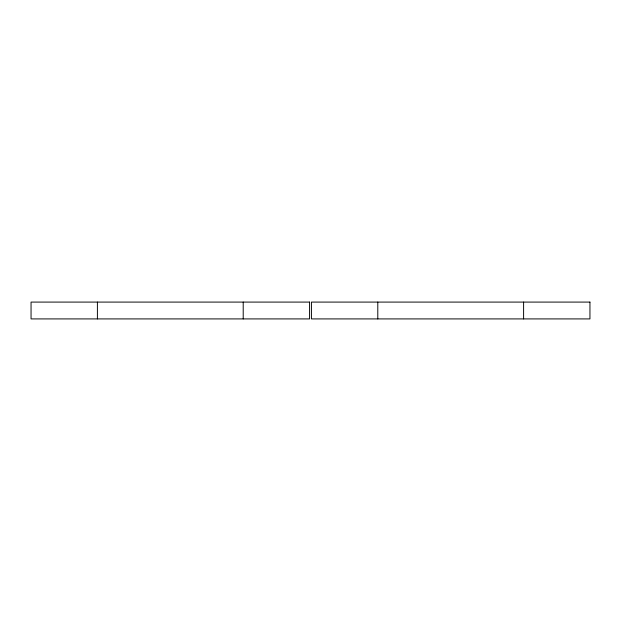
<?xml version="1.0" encoding="UTF-8"?>
<svg xmlns="http://www.w3.org/2000/svg" width="621" height="621" viewBox="0 0 621 621"><rect width="100%" height="100%" fill="white"/><g stroke="black" fill="none" stroke-linecap="round" stroke-linejoin="round"><path stroke-width="0.93" d="M523.596 302.085L523.596 318.915M377.793 302.085L377.793 318.915M243.207 302.085L243.207 318.915M97.404 302.085L97.404 318.915M309.569 302.085L31.05 302.085L31.05 318.915L309.569 318.915L309.569 302.085M589.95 302.085L311.431 302.085L311.431 318.915L589.95 318.915L589.95 302.085"/></g></svg>
